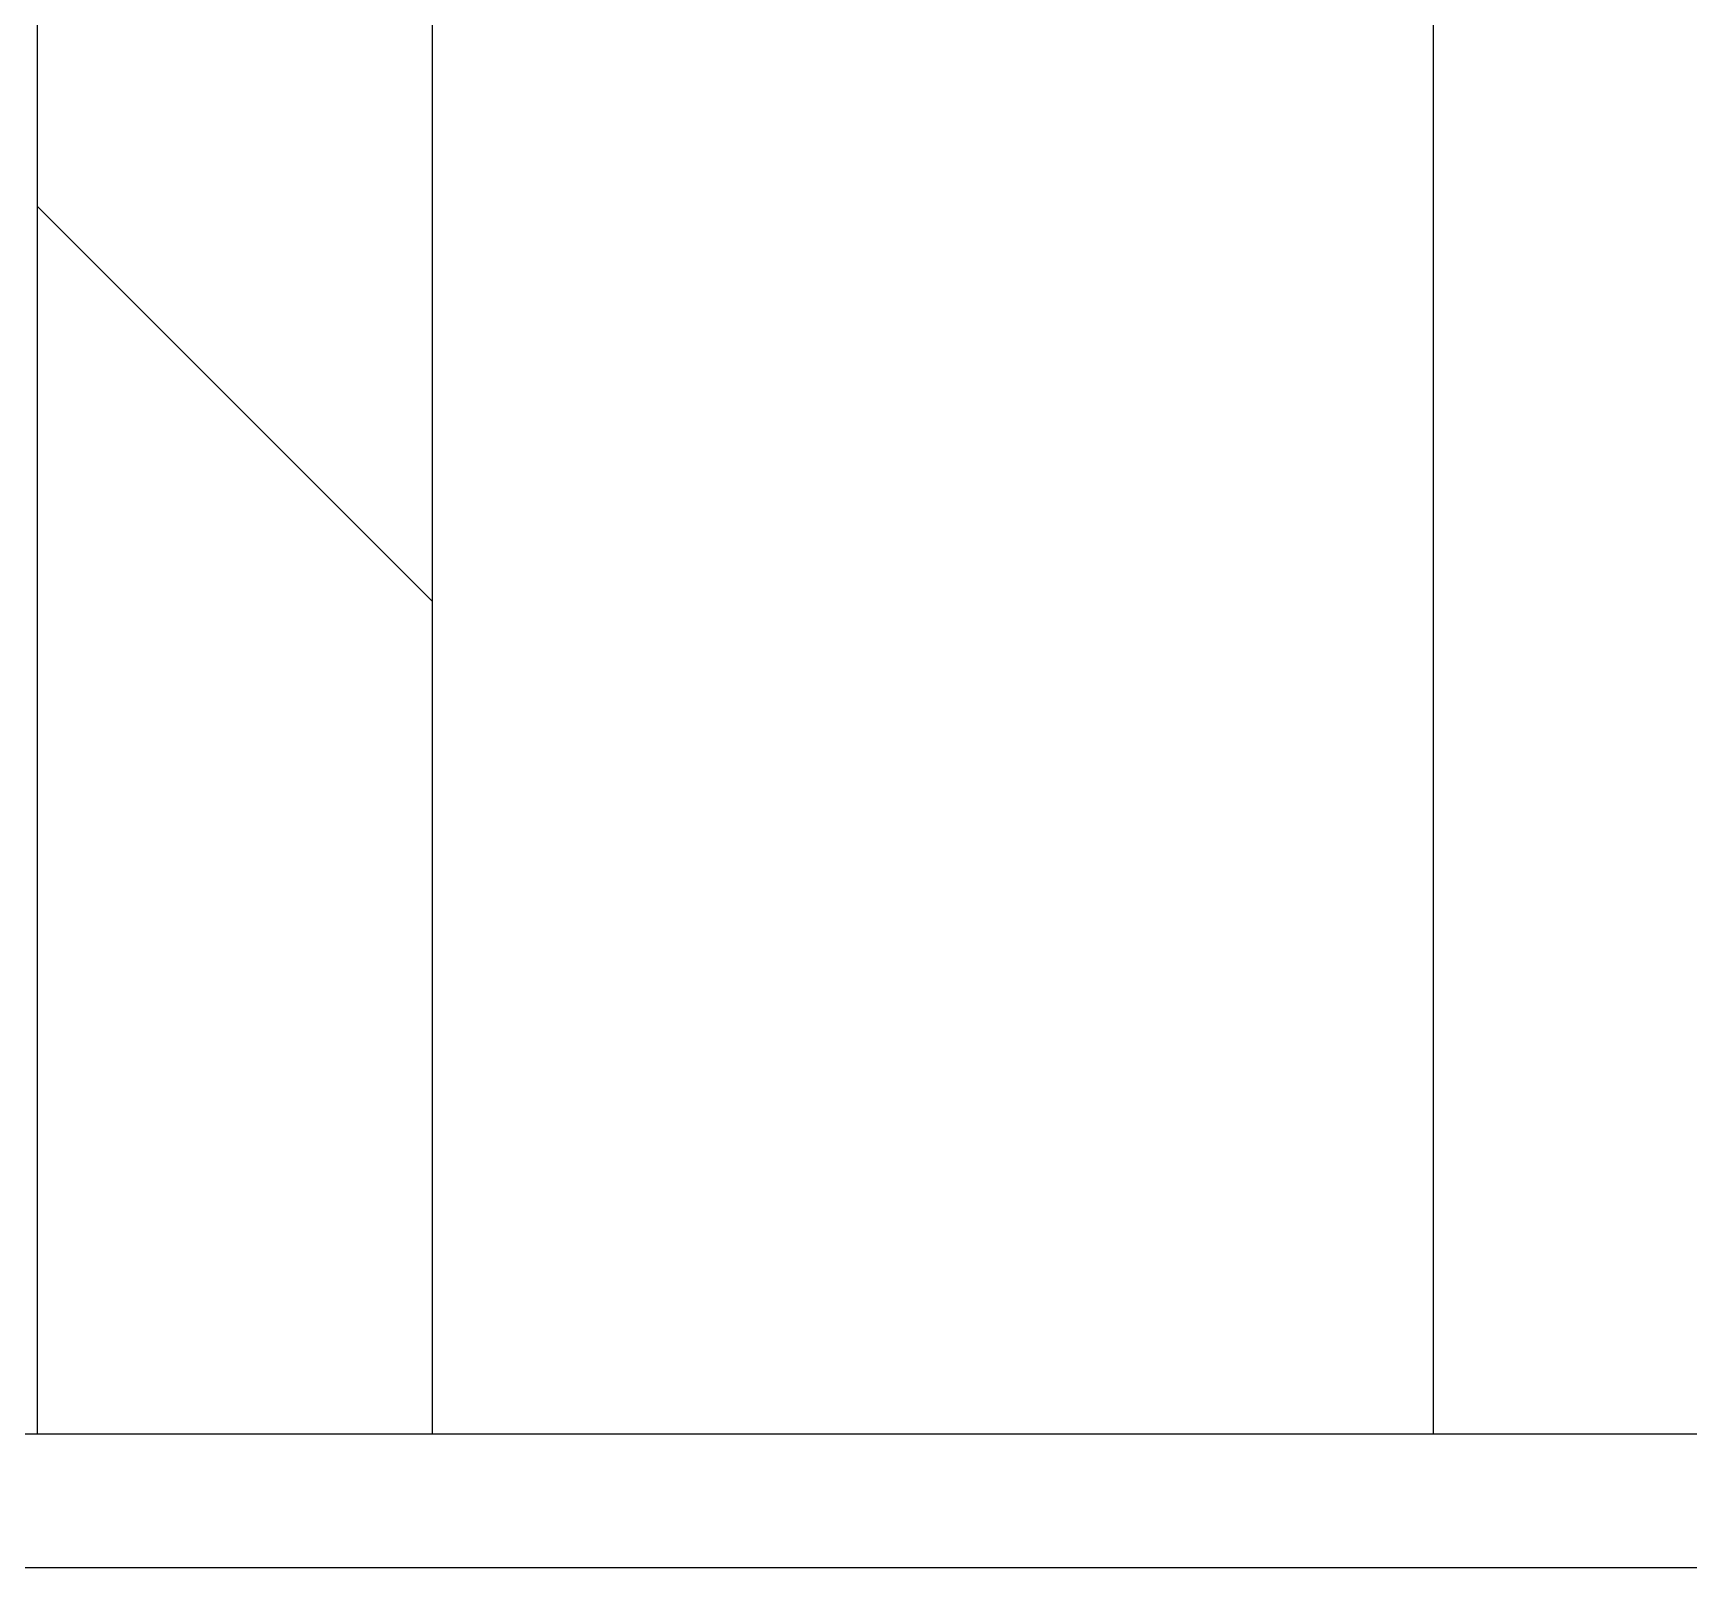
# Model space of a CAD drawing. Header units: millimetres. Extents: x -48 to 1187, y 2 to 839.
# Drawn here: x 118.206 to 123.157, y 365.619 to 370.209 of the extents above; entities that cross this region are included whole.
import ezdxf

# ---------------------------------------------------------------- set-up
doc = ezdxf.new("R2010")
doc.units = ezdxf.units.MM

# ---------------------------------------------------------------- blocks, each defined once
blk = doc.blocks.new('SW_HATCH_1')
at = {"color": 0, "linetype": 'Continuous', "lineweight": 18}
blk.add_line((-35.8931, -5.9095), (-37.0742, -4.7283), dxfattribs=at)

msp = doc.modelspace()

# ---------------------------------------------------------------- linework, layer by layer
at = {"color": 7, "linetype": 'Continuous', "lineweight": 25}
for p, q in [((118.219441, 366.019202), (118.219441, 374.409202)), ((119.400619, 366.019202), (119.400618, 374.419202)), ((122.392389, 371.819202), (122.392389, 366.019202))]:
    msp.add_line(p, q, dxfattribs=at)
at = {"color": 7, "linetype": 'Continuous', "lineweight": 18}
msp.add_circle((134.392389, 398.419203), 29.029052, dxfattribs=at)
at = {"color": 7, "linetype": 'Continuous', "lineweight": 25}
for points in [[(134.392389, 366.019202), (133.572086, 366.019202), (131.931479, 366.019202), (129.512676, 366.019202), (127.177365, 366.019202), (124.965508, 366.019202), (122.914939, 366.019202), (121.060784, 366.019202), (119.434617, 366.019202), (118.064827, 366.019202), (116.972747, 366.019202), (116.184911, 366.019202), (115.685514, 366.019202), (115.623431, 366.019202), (115.592389, 366.019202)], [(153.592389, 365.619203), (153.560687, 365.619203), (153.497283, 365.619203), (152.987261, 365.619203), (152.182663, 365.619203), (151.067347, 365.619203), (149.668412, 365.619203), (148.007646, 365.619203), (146.114041, 365.619203), (144.019843, 365.619203), (141.760925, 365.619203), (139.375927, 365.619203), (136.905659, 365.619203), (134.392389, 365.619203), (131.879119, 365.619202), (129.408852, 365.619202), (127.023854, 365.619202), (124.764936, 365.619202), (122.670738, 365.619202), (120.777133, 365.619202), (119.116367, 365.619202), (117.717432, 365.619202), (116.602116, 365.619202), (115.797517, 365.619202), (115.287495, 365.619202), (115.224091, 365.619202), (115.192389, 365.619202)]]:
    msp.add_open_spline(points, degree=3, dxfattribs=at)

# ---------------------------------------------------------------- block references
at = {"color": 7, "linetype": 'Continuous', "lineweight": 18}
msp.add_blockref('SW_HATCH_1', (155.29367, 374.419203), dxfattribs=at)

doc.saveas('drawing.dxf')
